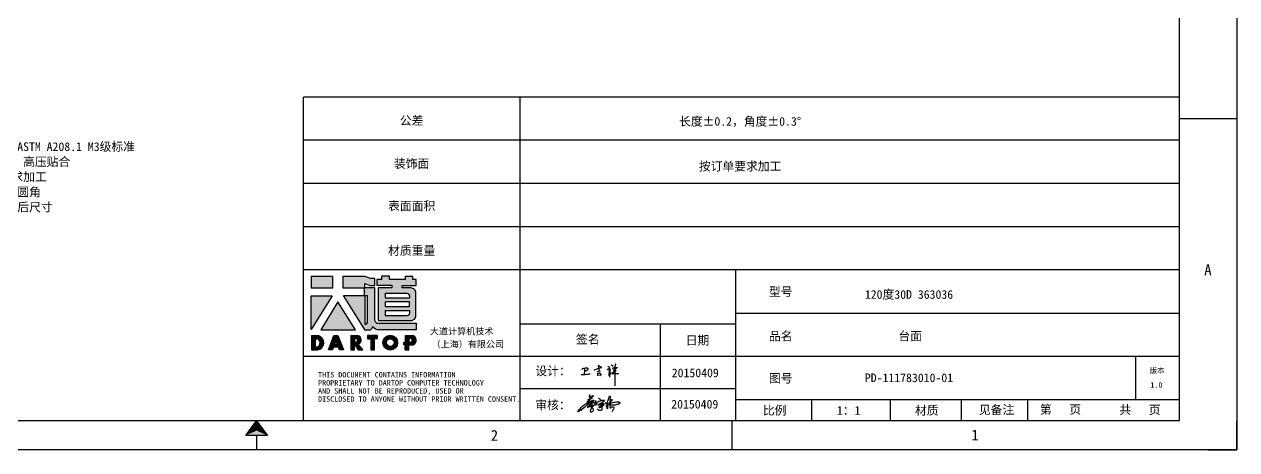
# Model space of a CAD drawing. Header units: inches. Extents: x 777 to 31414, y -57949 to 2393.
# Drawn here: x 26183 to 29386, y -39211 to -38086 of the extents above; entities that cross this region are included whole.
import ezdxf
from ezdxf.enums import TextEntityAlignment as Align

# ---------------------------------------------------------------- set-up
doc = ezdxf.new("R2010")
doc.units = ezdxf.units.IN
doc.header["$LTSCALE"] = 0.605
doc.header["$MEASUREMENT"] = 0
doc.header["$PDMODE"] = 3
doc.header["$PDSIZE"] = 0.25
doc.linetypes.add('DOT', pattern=[0.2, 0.1, -0.1])
doc.layers.get('0').update_dxf_attribs({"linetype": 'CONTINUOUS'})
doc.layers.get('Defpoints').update_dxf_attribs({"linetype": 'CONTINUOUS'})
doc.layers.add('4', color=7, linetype='CONTINUOUS')
doc.layers.add('print', color=30, linetype='CONTINUOUS')
doc.layers.add('dim', color=2, linetype='CONTINUOUS', lineweight=9)
doc.styles.add('Dartop', font='')
doc.styles.add('hzHT', font='simhei.ttf')
doc.styles.get("Standard").update_dxf_attribs({"font": 'txt', "width": 0.7})
doc.styles.get('Dartop').set_extended_font_data('FangSong_GB2312')
doc.dimstyles.new('ISO-25', dxfattribs={"dimtxt": 20, "dimasz": 20, "dimexe": 1.25, "dimexo": 0.625, "dimtad": 1, "dimdec": 1, "dimtxsty": 'Standard', "dimcen": 2.5, "dimadec": 0, "dimazin": 0, "dimtfac": 1, "dimtdec": 1, "dimtmove": 0, "dimatfit": 3, "dimfxl": 0, "dimarcsym": 0})

# ---------------------------------------------------------------- blocks, each defined once
blk = doc.blocks.new('*U150')
at = {"color": 254, "linetype": 'Continuous', "extrusion": (0, 0, -1)}
for points in [[(-17, 0.333), (-16.812, 0.25), (-17, 0.5)], [(-17, 0.333), (-17, 0.5), (-17.188, 0.25)], [(-17, 0.333), (-17.188, 0.25), (-16.812, 0.25)]]:
    blk.add_solid(points, dxfattribs=at)
blk = doc.blocks.new('dadao')
for p, q in [((48, 19.2), (44.9, 10.4)), ((44.9, 10.4), (51.2, 10.4)), ((51.2, 10.4), (48, 19.2))]:
    blk.add_line(p, q)
for points in [[(41.8, 121.6), (41.8, 143.7), (-0.4, 143.7), (-0.4, 121.6), (41.8, 121.6)], [(104.8, 122), (104.8, 130.3), (114.1, 126.3), (124.2, 126.3), (124.2, 139.6), (115.9, 139.6), (105.1, 143.9), (61.5, 143.9)], [(61.7, 144), (61.7, 121.3), (103.9, 121.3)], [(113.4, 38.7), (105.1, 38.7), (63, 106.5), (103.9, 106.5), (103.9, 120.9), (103.9, 121.3)], [(109.7, 53.6), (109.7, 106.2), (104.3, 106.2), (104.3, 50.4), (106.6, 50.4)], [(144.6, 94.4), (144.6, 84.8), (192, 84.8), (192, 94.1), (144.9, 94.1)], [(0, 28), (0, 0), (11.8, 0)], [(0.1, 28), (14, 28)], [(76.8, 28.2), (76.8, 0), (84.1, 0), (84.1, 11.1), (91.6, -0.1), (100.3, -0.1), (91.7, 11.1)], [(76.8, 28.2), (90.6, 28.2)], [(120.2, 45), (119.5, 45), (119.5, 44.6)], [(183.7, 0), (183.7, 9.6), (180.6, 9.6), (180.6, 14.9), (183.8, 14.9), (183.8, 28.1), (196.1, 28.1), (196.5, 28.1)], [(7.1, 21.8), (7.1, 6.1), (12, 6.1)], [(7.1, 21.8), (11.4, 21.8)], [(84, 22.7), (84, 15.3), (87.2, 15.3)], [(84, 22.7), (87.3, 22.7)], [(183.7, 0), (190.9, 0), (190.9, 9.6), (198.8, 9.6)], [(194.9, 22.3), (190.8, 22.3), (190.8, 15), (194.4, 15)]]:
    blk.add_lwpolyline(points)
blk.add_lwpolyline([(137.1, 144.2), (137.1, 137.9), (128.3, 137.9), (128.3, 126.5), (157.3, 126.5), (157.3, 121.5), (130.3, 121.5), (130.3, 57.5), (194.4, 57.5, 0.414214), (204.4, 67.5), (204.4, 111.3, 0.414214), (194.4, 121.3), (177.5, 121.3), (177.5, 126.3), (204.7, 126.3), (204.7, 137.7), (198.2, 137.7), (198.2, 143.9), (183.3, 143.9), (183.3, 138), (153, 138), (153, 144.2), (137.1, 144.2)], format="xyb", close=True)
for points in [[(104.8, 122), (123.4, 122), (123.4, 60, 0.414214), (131.4, 52), (204.8, 52), (204.8, 39.1), (131.7, 39.1)], [(144.3, 110.8), (144.3, 101.8), (192.3, 101.8), (192.3, 105.5, 0.414214), (187.3, 110.5), (144.3, 110.5)], [(144.6, 77), (144.6, 67.5), (187.6, 67.5, 0.414214), (192.6, 72.5), (192.6, 76.4), (144.6, 76.4)]]:
    blk.add_lwpolyline(points, format="xyb")
for points in [[(-0.3, 106.2), (40.4, 106.2), (-0.3, 39.7), (-0.3, 106.2)], [(51.7, 94.1), (18.4, 39.3), (86.2, 39.3)], [(43.8, 28.2), (51.8, 28.2), (62.6, -0.1), (55, -0.1), (53.2, 5), (42.9, 5), (41.1, 0), (33.6, 0)], [(110, 28.1), (110, 21.9), (116, 21.9), (116, -0.1), (123.2, -0.1), (123.2, 22), (129.2, 22), (129.2, 28.1), (110, 28.1)]]:
    blk.add_lwpolyline(points, close=True)
for radius in [14.5, 7.44]:
    blk.add_circle((154.2, 14.2), radius)
for centre, radius, start, end in [((99.2, 60.7), 12.6, 305.6399, 325.969), ((9.6, 14.2), 14.4, 278.6604, 72.3203), ((88.6, 19.4), 8.95, 290.6073, 77.2124), ((111.6, 46.7), 8.19, 282.9811, 347.6627), ((136, 61.7), 22.9, 226.7358, 259.3209), ((195.7, 18.6), 9.51, 288.8959, 85.2442), ((8.5, 13.9), 8.49, 294.2143, 69.7177), ((86.4, 19), 3.8, 282.527, 76.7196), ((193.7, 18.7), 3.8, 280.9891, 72.5513)]:
    blk.add_arc(centre, radius, start, end)
blk = doc.blocks.new('h')
for p, q in [((20773.3, -2331.8), (20775.3, -2338.7)), ((20789.1, -2340.9), (20773.5, -2331.9)), ((20775.3, -2338.7), (20775.6, -2351.2)), ((20775.6, -2351.2), (20775.5, -2357.3)), ((20845.7, -2343.5), (20848.4, -2353)), ((20768.1, -2360.9), (20773, -2359.1)), ((20769.5, -2366.9), (20769.8, -2370.6)), ((20769.8, -2370.6), (20770.9, -2378)), ((20770.9, -2378), (20771.5, -2370.6)), ((20772.4, -2369.3), (20774.9, -2367.8)), ((20773, -2359.1), (20784.1, -2355.2)), ((20782.2, -2369.2), (20780, -2377.1)), ((20780, -2377.1), (20788.3, -2371.3)), ((20780.1, -2366.4), (20780.8, -2366.4)), ((20781.9, -2367.4), (20782.2, -2369.2)), ((20848.9, -2370.3), (20847.9, -2424)), ((20848.4, -2353), (20848.9, -2370.3))]:
    blk.add_line(p, q)
for points in [[(20699.1, -2348.2, -0.029745), (20704.6, -2345.4, -0.046842), (20708.4, -2344.2, -0.00919), (20714.3, -2343, -0.018517), (20717.2, -2342.5, -0.037841), (20720.3, -2342.4, -0.039541), (20723.2, -2342.8, -0.149785), (20726, -2344.3, -0.204935), (20726.9, -2346.6, -0.074872), (20726.5, -2348.3, -0.061615), (20725.6, -2350.3, -0.034204), (20723.8, -2352.6, -0.045776), (20722.3, -2354.1, -0.054985), (20720.4, -2355.3, -0.036348), (20717.3, -2356.5, -0.067752), (20715.7, -2356.8, -0.043553), (20713.2, -2356.7)], [(20755, -2351.9, -0.024077), (20759.9, -2350.1, -0.013147), (20768.7, -2346.5, -0.00522), (20775.4, -2344.1, -0.018517), (20777.3, -2343.4, -0.008274), (20786.3, -2341, -0.039541), (20788.3, -2340.8, -0.079216), (20789.4, -2341, -0.204935)], [(20813.5, -2350.1, 0.007348), (20815.9, -2348.7, 0.008421), (20818, -2347.3, 0.009459), (20819.7, -2346.2, -0.016325), (20820.7, -2345.5, -0.173771), (20821.8, -2345.3, -0.085159), (20823.9, -2346, -0.125883), (20826, -2347.9, -0.160659), (20826.6, -2350.1, -0.010447), (20826.5, -2352.3, -0.008247), (20826.2, -2355.1, -0.002698), (20825.3, -2374, 0.001562), (20823.9, -2383.7, 0.016137)], [(20816.8, -2335, -0.053561), (20819.6, -2336.1, -0.075272), (20821.3, -2337.3, -0.005295), (20822.5, -2338.5, -0.009337), (20823.1, -2339.1, -0.026146), (20823.7, -2339.8, -0.016644), (20824.5, -2340.9)], [(20832.1, -2329.2, -0.053561), (20834.9, -2330.3, -0.075272), (20836.7, -2331.5, -0.005295), (20837.8, -2332.6, -0.009337), (20838.5, -2333.3, -0.026146), (20839, -2334, -0.016644), (20839.8, -2335.1)], [(20836, -2343.7, -0.02797), (20842.1, -2342.6, -0.048868), (20845.6, -2342.2, -0.00919), (20851.1, -2341.4, -0.018517), (20853.9, -2341.1, -0.037841), (20856.7, -2341.2, -0.039541), (20859.4, -2341.6, -0.018282), (20840.6, -2354.7, -0.000937)], [(20847.6, -2340.2, 0.021784), (20849.6, -2335.9, 0.028296), (20850.8, -2332.4, 0.008136), (20851.9, -2328.2, 0.028913), (20852.2, -2327, 0.08193), (20852.1, -2325.9, 0.075058), (20851.7, -2324.7, 0.275043)], [(20696.6, -2372.4, 0.002073), (20710.6, -2371.9, 0.016137), (20719.6, -2371.3, 0.008314), (20736.9, -2369.3)]]:
    blk.add_lwpolyline(points, format="xyb")
for points in [[(20711.3, -2343.5), (20711.3, -2343.5), (20711.5, -2355.8), (20710.7, -2368), (20710.6, -2371.9)], [(20821.5, -2350.6), (20822.4, -2359.2), (20822.2, -2364.9), (20821.7, -2369), (20821.3, -2376.3), (20823.6, -2368.5), (20827.2, -2366.3), (20829.5, -2366.3)], [(20840.6, -2354.7), (20850, -2354.7), (20855, -2354.3), (20845.9, -2361.1), (20840.5, -2364), (20833, -2367.5), (20863.2, -2367.4), (20865.9, -2367.3)]]:
    blk.add_lwpolyline(points)
for centre, radius, start, end in [((20773.7, -2371.2), 2.3, 121.9907, 163.6016), ((20787.5, -2406), 40.3, 100.6183, 108.2482), ((20780.8, -2367.6), 1.15, 9.4675, 90)]:
    blk.add_arc(centre, radius, start, end)
blk = doc.blocks.new('CAIYUQIANG')
for p, q in [((27667.4, -25044.9), (27665.3, -25046.6)), ((27675.7, -25037.4), (27665.9, -25043)), ((27665.9, -25043), (27677.3, -25038.1)), ((27670.6, -25042.2), (27667.4, -25044.9)), ((27670.4, -25028.6), (27669.5, -25034.5)), ((27669.5, -25034.5), (27670.5, -25036.5)), ((27669.7, -25045.8), (27671.3, -25045.2)), ((27670.5, -25036.5), (27674.7, -25033.4)), ((27677.3, -25038.1), (27670.6, -25042.2)), ((27671.3, -25045.2), (27672.1, -25045.7)), ((27673.6, -25046.3), (27677.4, -25044.5)), ((27674.7, -25033.4), (27678, -25031.9)), ((27679.9, -25033), (27675.7, -25037.4)), ((27677.4, -25044.5), (27680, -25043.8)), ((27678, -25031.9), (27679.7, -25031.6)), ((27679.7, -25031.6), (27680.1, -25032.2)), ((27680.1, -25032.2), (27679.9, -25033)), ((27680, -25043.8), (27681.2, -25043.8)), ((27681.2, -25044.7), (27680.6, -25045.9)), ((27681.2, -25043.8), (27681.2, -25044.7)), ((27686.2, -25045.4), (27686.3, -25045)), ((27686.3, -25045), (27686.6, -25045)), ((27686.6, -25045), (27686.7, -25045.1)), ((27686.7, -25045.1), (27686.9, -25049.2)), ((27695.8, -25045.9), (27698.2, -25045)), ((27698.2, -25045), (27699.9, -25044.7)), ((27699.9, -25044.7), (27702.8, -25044)), ((27702.8, -25044), (27704.8, -25043.7)), ((27704.8, -25043.7), (27707, -25043.4)), ((27707, -25043.4), (27708, -25043.4)), ((27708, -25043.4), (27709, -25043.5)), ((27710.1, -25044), (27708, -25045.9)), ((27709, -25043.5), (27709.7, -25043.8)), ((27709.7, -25043.8), (27710.1, -25044)), ((27718.5, -25046), (27720.2, -25040.9)), ((27720.2, -25040.9), (27720.7, -25039.5)), ((27720.7, -25039.5), (27721.2, -25038)), ((27721.2, -25038), (27721.6, -25036.6)), ((27721.6, -25036.6), (27722.4, -25034.9)), ((27722.4, -25034.9), (27723.3, -25033.3)), ((27723.3, -25033.3), (27723.8, -25032.7)), ((27723.8, -25032.7), (27724.4, -25032.7)), ((27724.2, -25041.9), (27724, -25042.9)), ((27724, -25042.9), (27724, -25043.8)), ((27724, -25043.8), (27724.5, -25044.5)), ((27724.7, -25038.7), (27724.2, -25041.9)), ((27724.4, -25032.7), (27724.8, -25033.4)), ((27724.5, -25044.5), (27724.9, -25044.1)), ((27724.9, -25037.3), (27724.7, -25038.7)), ((27724.8, -25033.4), (27725.1, -25034.5)), ((27725.1, -25035.4), (27724.9, -25037.3)), ((27724.9, -25044.1), (27726.2, -25043.2)), ((27725.1, -25034.5), (27725.1, -25035.4)), ((27726.2, -25043.2), (27727.3, -25042.5)), ((27727.3, -25042.5), (27728.7, -25041.6)), ((27728.8, -25044.9), (27727.7, -25045.8)), ((27728.7, -25041.6), (27729.4, -25041.6)), ((27729.8, -25043.2), (27728.8, -25044.9)), ((27729.4, -25041.6), (27729.8, -25042.2)), ((27729.8, -25042.2), (27729.8, -25043.2)), ((27639.2, -25074.1), (27639.8, -25072.4)), ((27640.1, -25074.1), (27639.2, -25074.1)), ((27639.8, -25072.4), (27641, -25070.5)), ((27641.8, -25073.4), (27640.1, -25074.1)), ((27641, -25070.5), (27642.4, -25068.7)), ((27643.4, -25072.1), (27641.8, -25073.4)), ((27642.4, -25068.7), (27644.1, -25066.6)), ((27645.7, -25070.6), (27643.4, -25072.1)), ((27644.1, -25066.6), (27646.1, -25064.4)), ((27649.4, -25068), (27645.7, -25070.6)), ((27646.1, -25064.4), (27648.2, -25062.5)), ((27648.2, -25062.5), (27649.9, -25061)), ((27653.3, -25065.6), (27649.4, -25068)), ((27649.9, -25061), (27651.9, -25059.4)), ((27651.9, -25059.4), (27654.7, -25057.2)), ((27656.6, -25063.3), (27653.3, -25065.6)), ((27654.7, -25057.2), (27656.5, -25055.9)), ((27656.5, -25055.9), (27658.3, -25054.6)), ((27659.8, -25060.4), (27656.6, -25063.3)), ((27658.3, -25054.6), (27659.6, -25053.7)), ((27659.6, -25053.7), (27662.2, -25052.1)), ((27660.6, -25059.8), (27659.8, -25060.4)), ((27663.6, -25056.9), (27660.6, -25059.8)), ((27662.2, -25052.1), (27664.9, -25050.5)), ((27662.9, -25048.8), (27669.7, -25045.8)), ((27663.2, -25048.6), (27662.9, -25048.8)), ((27663.6, -25048.1), (27663.2, -25048.6)), ((27665.3, -25046.6), (27663.6, -25048.1)), ((27666.3, -25053.5), (27663.6, -25056.9)), ((27664.9, -25050.5), (27668.5, -25048.7)), ((27667.5, -25060.4), (27664.9, -25062)), ((27664.9, -25062.9), (27667.7, -25061.6)), ((27664.9, -25062), (27664.9, -25062.9)), ((27668.2, -25051.4), (27666.3, -25053.5)), ((27670.3, -25058.4), (27667.5, -25060.4)), ((27667.7, -25061.6), (27670.5, -25060.2)), ((27670.9, -25048.6), (27668.2, -25051.4)), ((27668.5, -25048.7), (27673.6, -25046.3)), ((27668.6, -25056), (27674.9, -25053.6)), ((27672.1, -25054.2), (27668.6, -25056)), ((27672, -25057.1), (27670.3, -25058.4)), ((27670.5, -25060.2), (27673.3, -25059)), ((27671.5, -25047.3), (27670.9, -25048.6)), ((27671.2, -25051), (27679.4, -25049.8)), ((27674.1, -25050.1), (27671.2, -25051)), ((27672.1, -25046.2), (27671.5, -25047.3)), ((27672.5, -25060.1), (27671.9, -25060.4)), ((27671.9, -25060.4), (27674.3, -25061.5)), ((27673.8, -25055.8), (27672, -25057.1)), ((27672.1, -25045.7), (27672.1, -25046.2)), ((27675.9, -25052.3), (27672.1, -25054.2)), ((27673.8, -25059.6), (27672.5, -25060.1)), ((27672.7, -25072.4), (27673.6, -25068.9)), ((27672.7, -25073.7), (27672.7, -25072.4)), ((27672.9, -25074.4), (27672.7, -25073.7)), ((27673.5, -25075.1), (27672.9, -25074.4)), ((27673.3, -25059), (27675.5, -25058)), ((27674.1, -25075.4), (27673.5, -25075.1)), ((27673.6, -25068.9), (27674.3, -25066.8)), ((27676.2, -25054), (27673.8, -25055.8)), ((27675.2, -25059.1), (27673.8, -25059.6)), ((27676.5, -25048.8), (27674.1, -25050.1)), ((27675, -25075.4), (27674.1, -25075.4)), ((27674.3, -25061.5), (27677.2, -25063.7)), ((27674.3, -25066.8), (27675.3, -25065)), ((27674.9, -25053.6), (27676.8, -25053.2)), ((27676.4, -25074.9), (27675, -25075.4)), ((27677.8, -25058), (27675.2, -25059.1)), ((27675.3, -25065), (27676.4, -25063.4)), ((27675.5, -25058), (27677.9, -25056.9)), ((27678.6, -25051.7), (27675.9, -25052.3)), ((27677.2, -25053.4), (27676.2, -25054)), ((27676.4, -25063.4), (27677.5, -25061.9)), ((27677.2, -25074.4), (27676.4, -25074.9)), ((27679.1, -25047.4), (27676.5, -25048.8)), ((27676.8, -25053.2), (27677.2, -25053.4)), ((27677.2, -25063.7), (27678.8, -25065.4)), ((27678.3, -25073.5), (27677.2, -25074.4)), ((27677.5, -25061.9), (27679.6, -25059.6)), ((27679, -25057.7), (27677.8, -25058)), ((27677.9, -25056.9), (27680, -25056.9)), ((27679.1, -25072.5), (27678.3, -25073.5)), ((27683.3, -25050.5), (27678.6, -25051.7)), ((27678.8, -25065.4), (27679.4, -25066.6)), ((27680, -25057.5), (27679, -25057.7)), ((27680.6, -25045.9), (27679.1, -25047.4)), ((27679.8, -25071), (27679.1, -25072.5)), ((27679.4, -25049.8), (27681.5, -25049.6)), ((27679.4, -25066.6), (27679.9, -25067.9)), ((27679.6, -25059.6), (27680.6, -25058.4)), ((27680, -25070), (27679.8, -25071)), ((27679.9, -25067.9), (27680, -25069)), ((27680, -25056.9), (27680.5, -25057.1)), ((27680.5, -25057.1), (27680, -25057.5)), ((27680, -25069), (27680, -25070)), ((27680.6, -25058.4), (27681.3, -25057.6)), ((27681.3, -25057.6), (27682.9, -25055.7)), ((27681.5, -25049.6), (27682.7, -25049.7)), ((27682.7, -25049.7), (27683.3, -25050.5)), ((27682.9, -25055.7), (27683.9, -25054.7)), ((27683.9, -25054.7), (27684.6, -25054)), ((27684.6, -25054), (27685.6, -25053.1)), ((27685.6, -25053.1), (27686, -25048.7)), ((27686, -25048.7), (27686.1, -25046.8)), ((27686.1, -25046.8), (27686.2, -25045.4)), ((27686.9, -25049.2), (27686.9, -25051.7)), ((27686.9, -25051.7), (27686.9, -25054.8)), ((27686.9, -25054.8), (27686.9, -25055.8)), ((27686.9, -25055.8), (27687, -25056.5)), ((27687, -25056.5), (27687.2, -25056.9)), ((27687.2, -25056.9), (27687.5, -25056.9)), ((27687.5, -25056.9), (27687.8, -25056.5)), ((27687.8, -25056.5), (27688, -25055.9)), ((27688, -25055.9), (27688.6, -25054.6)), ((27688.6, -25054.6), (27689.1, -25053.3)), ((27689.1, -25053.3), (27689.5, -25052.1)), ((27689.5, -25052.1), (27690.2, -25050.1)), ((27690.2, -25050.1), (27690.5, -25049.4)), ((27690.5, -25049.4), (27691.2, -25048.7)), ((27691, -25067.9), (27690.7, -25067.5)), ((27691.8, -25068.5), (27691, -25067.9)), ((27691.2, -25048.7), (27693.8, -25046.9)), ((27692.9, -25069.4), (27691.8, -25068.5)), ((27692.5, -25055.7), (27691.9, -25055.8)), ((27691.9, -25055.8), (27691.9, -25056.2)), ((27691.9, -25056.2), (27693.4, -25056.2)), ((27693.9, -25055.2), (27692.5, -25055.7)), ((27694, -25070.3), (27692.9, -25069.4)), ((27693.4, -25056.2), (27695.2, -25055.9)), ((27693.8, -25046.9), (27694.7, -25046.4)), ((27697.3, -25053.7), (27693.9, -25055.2)), ((27695.5, -25070.9), (27694, -25070.3)), ((27694.7, -25046.4), (27695.8, -25045.9)), ((27695.5, -25062.1), (27695, -25062.5)), ((27695, -25062.5), (27695, -25062.8)), ((27695, -25062.8), (27695.4, -25063)), ((27695.2, -25055.9), (27696.4, -25055.5)), ((27695.4, -25063), (27696.6, -25063)), ((27696.5, -25061.2), (27695.5, -25062.1)), ((27697.1, -25071.4), (27695.5, -25070.9)), ((27696.4, -25055.5), (27698.6, -25054.5)), ((27698, -25059.9), (27696.5, -25061.2)), ((27696.6, -25063), (27698.7, -25062.4)), ((27699, -25071.4), (27697.1, -25071.4)), ((27700.1, -25052.2), (27697.3, -25053.7)), ((27700.7, -25057.4), (27698, -25059.9)), ((27698.6, -25054.5), (27700.1, -25053.8)), ((27698.7, -25062.4), (27701.9, -25060.7)), ((27700.5, -25071.4), (27699, -25071.4)), ((27703.1, -25050.1), (27700.1, -25052.2)), ((27700.1, -25053.8), (27701.4, -25053.2)), ((27701.7, -25070.7), (27700.5, -25071.4)), ((27703.2, -25055.4), (27700.7, -25057.4)), ((27701.4, -25053.2), (27703, -25052.5)), ((27702.4, -25068.8), (27701.7, -25070.7)), ((27701.9, -25060.7), (27705, -25058.6)), ((27702.9, -25065), (27702.4, -25068.8)), ((27703, -25063.9), (27702.9, -25065)), ((27703, -25052.5), (27704.6, -25051.8)), ((27703.4, -25059.2), (27703, -25063.9)), ((27705.3, -25048.2), (27703.1, -25050.1)), ((27705.1, -25053.8), (27703.2, -25055.4)), ((27703.5, -25058.1), (27703.4, -25059.2)), ((27703.9, -25057), (27703.5, -25058.1)), ((27704.3, -25056.3), (27703.9, -25057)), ((27704.9, -25055.3), (27704.3, -25056.3)), ((27704.6, -25051.8), (27705.9, -25051.1)), ((27705.1, -25055), (27704.9, -25055.3)), ((27705, -25058.6), (27706.4, -25057.7)), ((27706, -25052.8), (27705.1, -25053.8)), ((27706.3, -25055), (27705.1, -25055)), ((27708, -25045.9), (27705.3, -25048.2)), ((27705.9, -25051.1), (27706.4, -25051.1)), ((27706.6, -25051.6), (27706, -25052.8)), ((27706.8, -25055.3), (27706.3, -25055)), ((27706.4, -25051.1), (27706.6, -25051.6)), ((27706.4, -25057.7), (27707.4, -25057)), ((27707.5, -25055.8), (27706.8, -25055.3)), ((27707.4, -25057), (27707.8, -25056.8)), ((27707.8, -25056.8), (27707.5, -25055.8)), ((27710, -25054.2), (27711.2, -25052.7)), ((27711.2, -25052.7), (27712.6, -25051.4)), ((27712.6, -25051.4), (27713.4, -25050.9)), ((27713.4, -25050.9), (27714.2, -25050.8)), ((27713.7, -25060.6), (27714.5, -25059.1)), ((27714, -25059.3), (27713.7, -25060.1)), ((27713.7, -25060.1), (27713.7, -25060.6)), ((27714.3, -25058.6), (27714, -25059.3)), ((27714.2, -25050.8), (27715, -25050.8)), ((27715, -25056.9), (27714.3, -25058.6)), ((27714.5, -25059.1), (27715.1, -25058.3)), ((27715, -25050.8), (27715.4, -25050.8)), ((27715.5, -25055.4), (27715, -25056.9)), ((27715.1, -25058.3), (27715.6, -25057.9)), ((27715.4, -25050.8), (27715.6, -25051)), ((27715.9, -25053.9), (27715.5, -25055.4)), ((27715.6, -25051), (27715.8, -25051.2)), ((27715.6, -25057.9), (27716.2, -25057.8)), ((27715.8, -25051.2), (27715.9, -25051.2)), ((27715.9, -25051.2), (27716, -25051.4)), ((27716, -25053.3), (27715.9, -25053.9)), ((27716, -25051.4), (27716, -25051.4)), ((27716, -25051.4), (27716, -25051.5)), ((27716, -25051.5), (27716.1, -25051.6)), ((27716.1, -25052.4), (27716, -25053.3)), ((27716.1, -25051.6), (27716.1, -25051.8)), ((27716.1, -25051.8), (27716.1, -25052.4)), ((27716.2, -25057.8), (27716.9, -25057.9)), ((27716.6, -25063.7), (27716.8, -25062.6)), ((27716.6, -25064.9), (27716.6, -25063.7)), ((27717, -25065.4), (27716.6, -25064.9)), ((27716.8, -25062.6), (27717, -25060.1)), ((27716.9, -25057.9), (27717.2, -25058.1)), ((27717, -25060.1), (27717.1, -25058.6)), ((27718.3, -25066.4), (27717, -25065.4)), ((27717.1, -25058.6), (27717.2, -25057.5)), ((27717.2, -25057.5), (27717.7, -25052.4)), ((27717.2, -25058.1), (27717.6, -25058.7)), ((27717.6, -25058.7), (27717.6, -25060.8)), ((27717.6, -25060.8), (27717.6, -25062.5)), ((27717.6, -25062.5), (27717.7, -25064.3)), ((27717.7, -25050), (27718.5, -25046)), ((27717.7, -25052.4), (27717.7, -25050)), ((27717.7, -25064.3), (27717.7, -25065.5)), ((27717.7, -25065.5), (27718.3, -25066.4)), ((27719, -25056.7), (27720.6, -25055.2)), ((27719, -25056.7), (27720.6, -25055.4)), ((27720.6, -25055.4), (27719, -25056.7)), ((27719.4, -25056.1), (27719, -25056.7)), ((27720.3, -25054.8), (27719.4, -25056.1)), ((27721, -25053.7), (27720.3, -25054.8)), ((27720.6, -25055.2), (27721.9, -25054.1)), ((27722.6, -25051.2), (27721, -25053.7)), ((27721.8, -25052.4), (27722.1, -25051.2)), ((27721.9, -25054.1), (27721.8, -25052.4)), ((27721.9, -25054.1), (27723.5, -25052.8)), ((27722.2, -25054.5), (27721.9, -25054.1)), ((27722.1, -25051.2), (27722.6, -25049.3)), ((27723.2, -25055.7), (27722.2, -25054.5)), ((27722.6, -25049.3), (27723.4, -25048.2)), ((27723.9, -25049.1), (27722.6, -25051.2)), ((27725.1, -25056.1), (27723.2, -25055.7)), ((27723.4, -25048.2), (27724, -25048.2)), ((27723.5, -25052.8), (27725.7, -25051.8)), ((27724.9, -25047.9), (27723.9, -25049.1)), ((27724, -25048.2), (27725, -25049.3)), ((27724.3, -25057.3), (27724.1, -25059.8)), ((27724.1, -25059.8), (27724.2, -25062.5)), ((27724.2, -25062.5), (27724.5, -25063.9)), ((27724.8, -25054.3), (27724.3, -25057.3)), ((27724.3, -25057.3), (27724.3, -25057.3)), ((27724.5, -25063.9), (27726.1, -25063.8)), ((27726, -25051.7), (27724.6, -25052.3)), ((27724.6, -25052.3), (27724.8, -25054.3)), ((27726.1, -25047), (27724.9, -25047.9)), ((27725, -25049.3), (27726, -25051.7)), ((27728.6, -25056.9), (27725.1, -25056.1)), ((27725.7, -25051.8), (27728.1, -25050.8)), ((27727.7, -25045.8), (27726.1, -25047)), ((27726.1, -25063.8), (27727.2, -25062.4)), ((27727.2, -25062.4), (27728.7, -25061.7)), ((27728.1, -25050.8), (27730.4, -25049.9)), ((27731.5, -25056.9), (27728.6, -25056.9)), ((27728.7, -25061.7), (27730.6, -25061.7)), ((27729.9, -25073.7), (27728.8, -25073.7)), ((27730.7, -25072), (27729.9, -25073.7)), ((27730.4, -25049.9), (27734.3, -25049)), ((27730.6, -25061.7), (27732.5, -25061.7)), ((27732.4, -25068.5), (27730.7, -25072)), ((27734.6, -25056.9), (27731.5, -25056.9)), ((27733.1, -25067), (27732.4, -25068.5)), ((27732.5, -25061.7), (27734, -25062.9)), ((27734, -25064.2), (27733.1, -25067)), ((27734, -25062.9), (27734, -25064.2)), ((27734.3, -25049), (27736.4, -25048.5)), ((27736.4, -25056.9), (27734.6, -25056.9)), ((27736.4, -25048.5), (27738, -25048.5)), ((27737.5, -25056.9), (27736.4, -25056.9)), ((27739.9, -25056.2), (27737.5, -25056.9)), ((27738, -25048.5), (27741.4, -25048.2)), ((27742.8, -25055.5), (27739.9, -25056.2)), ((27741.4, -25048.2), (27743.3, -25048.1)), ((27745.3, -25054.8), (27742.8, -25055.5)), ((27743.3, -25048.1), (27745.9, -25048.1)), ((27747, -25053.9), (27745.3, -25054.8)), ((27745.9, -25048.1), (27747.9, -25048.3)), ((27749, -25052.8), (27747, -25053.9)), ((27747.9, -25048.3), (27749.6, -25048.7)), ((27749.8, -25051.7), (27749, -25052.8)), ((27749.6, -25048.7), (27750.5, -25049.8)), ((27750.6, -25050.8), (27749.8, -25051.7)), ((27750.5, -25049.8), (27750.6, -25050.8))]:
    blk.add_line(p, q)
blk.add_lwpolyline([(27694.2, -25038.4, -0.053561), (27695.8, -25039, -0.075272), (27696.8, -25039.7, -0.005295), (27697.5, -25040.4, -0.009337), (27697.9, -25040.8, -0.026146), (27698.2, -25041.2, -0.016644), (27698.7, -25041.9)], format="xyb")
blk = doc.blocks.new('*D167')
at = {"layer": 'Defpoints', "color": 0}
for p in [(27399, -37635.2), (27378.7, -39159.1)]:
    blk.add_point(p, dxfattribs=at)
at = {"layer": 'dim', "color": 0, "lineweight": -2}
blk.add_line((27396.6, -37809.4), (27398.7, -37655.2), dxfattribs=at)
at = {"layer": 'dim', "color": 0}
blk.add_solid([(27395.4, -37655.2), (27402, -37655.3), (27399, -37635.2)], dxfattribs=at)
at = {"layer": 'dim', "color": 0, "insert": (27386.9, -37742.2), "char_height": 20, "attachment_point": 5, "rotation": 89.2371}
blk.add_mtext('R1524 [R60]', dxfattribs=at)

msp = doc.modelspace()

# ---------------------------------------------------------------- hatches: boundary and pattern name
for points in [[(26997.94, -38752.93), (26940.99, -38752.93), (26940.99, -38782.68), (26997.94, -38782.68)], [(26996.11, -38803.5), (26941.14, -38803.5), (26941.14, -38893.25)], [(27011.34, -38819.79), (26966.41, -38893.85), (27057.91, -38893.85)], [(27116.01, -38909), (27090, -38909), (27090, -38917.25), (27098.12, -38917.25), (27098.12, -38946.98), (27107.83, -38946.98), (27107.83, -38917.23), (27116.01, -38917.23)]]:
    msp.add_hatch(color=0).paths.add_polyline_path(points)
h = msp.add_hatch(color=0)
h.paths.add_polyline_path([(27083.06, -38771.01), (27095.63, -38776.44), (27109.22, -38776.44), (27109.22, -38758.45), (27098, -38758.45), (27083.39, -38752.68), (27024.85, -38752.68), (27024.85, -38783.1), (27081.81, -38783.1), (27081.81, -38783.72), (27081.81, -38803.16), (27026.58, -38803.16), (27083.39, -38894.59), (27094.64, -38894.59, 0.2793748), (27102.85, -38886.61), (27102.85, -38886.19), (27103.85, -38886.19, 0.1431454), (27119.33, -38894.07), (27218.06, -38894.07), (27218.06, -38876.73), (27118.91, -38876.73, -0.4142136), (27108.11, -38865.93), (27108.11, -38782.14), (27083.06, -38782.14)])
h.paths.add_polyline_path([(27082.39, -38803.55), (27089.63, -38803.55), (27089.63, -38874.51, -0.0889357), (27085.43, -38878.83), (27082.36, -38878.83)], flags=16)
h = msp.add_hatch(color=0)
h.paths.add_polyline_path([(27217.89, -38760.97), (27209.1, -38760.97), (27209.1, -38752.62), (27189.03, -38752.62), (27189.03, -38760.55), (27148.04, -38760.55), (27148.04, -38752.2), (27126.57, -38752.2), (27126.57, -38760.71), (27114.71, -38760.71), (27114.71, -38776.11), (27153.85, -38776.11), (27153.85, -38782.93), (27117.38, -38782.93), (27117.38, -38869.18), (27203.97, -38869.18, 0.4142136), (27217.47, -38855.69), (27217.47, -38796.61, 0.4142136), (27203.97, -38783.12), (27181.08, -38783.12), (27181.08, -38776.43), (27217.89, -38776.43)])
h.paths.add_polyline_path([(27194.41, -38797.74, -0.4142136), (27201.15, -38804.49), (27201.15, -38809.44), (27136.32, -38809.44), (27136.32, -38797.74)], flags=16)
h.paths.add_polyline_path([(27200.74, -38819.88), (27200.74, -38832.42), (27136.74, -38832.42), (27136.74, -38819.88)], flags=16)
h.paths.add_polyline_path([(27201.57, -38843.7), (27201.57, -38849.07, -0.4142136), (27194.82, -38855.82), (27136.74, -38855.82), (27136.74, -38843.7)], flags=16)
h = msp.add_hatch(color=0)
h.paths.add_polyline_path([(26960.4, -38909.14), (26941.54, -38909.14), (26941.54, -38946.87), (26957.42, -38946.87, 0.7930159)])
h.paths.add_polyline_path([(26957.7, -38938.61), (26951.11, -38938.61), (26951.11, -38917.4), (26956.98, -38917.4, -0.6713609)], flags=16)
h = msp.add_hatch(color=0)
h.paths.add_polyline_path([(27011.49, -38908.83), (27000.72, -38908.83), (26986.88, -38946.91), (26997.08, -38946.91), (26999.48, -38940.16), (27013.29, -38940.16), (27015.74, -38946.99), (27026.01, -38946.99)])
h.paths.add_polyline_path([(27010.65, -38932.89), (27002.09, -38932.89), (27006.29, -38920.92)], flags=16)
h = msp.add_hatch(color=0)
h.paths.add_polyline_path([(27063.8, -38908.85), (27045.25, -38908.85), (27045.25, -38946.93), (27055.05, -38946.93), (27055.05, -38931.83), (27065.13, -38947.07), (27076.97, -38947.07), (27065.38, -38931.93, 0.7440549)])
h.paths.add_polyline_path([(27054.96, -38926.2), (27054.96, -38916.2), (27059.34, -38916.2, -0.796809), (27059.28, -38926.2)], flags=16)
h = msp.add_hatch(color=0)
h.paths.add_polyline_path([(27130.14, -38927.75, 1), (27169.24, -38927.75, 1)])
h.paths.add_polyline_path([(27159.73, -38927.75, -1), (27139.65, -38927.75, -1)], flags=16)
h = msp.add_hatch(color=0)
h.paths.add_polyline_path([(27206.74, -38908.94), (27206.18, -38908.94), (27189.64, -38908.94), (27189.64, -38926.71), (27185.26, -38926.71), (27185.26, -38933.93), (27189.57, -38933.93), (27189.57, -38946.86), (27199.22, -38946.86), (27199.22, -38933.88), (27209.83, -38933.88, 0.8123038)])
h.paths.add_polyline_path([(27199.08, -38926.66), (27199.08, -38916.73), (27204.57, -38916.73, -0.7782134), (27204.01, -38926.66)], flags=16)

# ---------------------------------------------------------------- linework, layer by layer
at = {"color": 0}
for p, q in [((29233.41, -35936.93), (29233.41, -39135)), ((26920.52, -39135), (26920.52, -38278.38)), ((29233.41, -38278.38), (26920.52, -38278.38)), ((27491.61, -38278.38), (27491.61, -39135)), ((29385.7, -38335.48), (29233.41, -38335.48)), ((29233.41, -38392.59), (26920.52, -38392.59)), ((29233.41, -38506.81), (26920.52, -38506.81)), ((29233.41, -38621.03), (26920.52, -38621.03)), ((29233.41, -38735.24), (26920.52, -38735.24)), ((28062.69, -39135), (28062.69, -38735.24)), ((27491.61, -38878.01), (28062.69, -38878.01)), ((27862.81, -38878.01), (27862.81, -39135)), ((28062.69, -38849.46), (29233.41, -38849.46)), ((26920.52, -38963.68), (27491.61, -38963.68)), ((27491.61, -38963.68), (29233.41, -38963.68)), ((29119.19, -39077.89), (29119.19, -38963.68)), ((27491.61, -39049.34), (28062.69, -39049.34)), ((28062.69, -39077.89), (29233.41, -39077.89)), ((28263.61, -39135), (28263.61, -39077.89)), ((28470.67, -39135), (28470.67, -39077.89)), ((28658.91, -39135), (28658.91, -39077.89)), ((28833.65, -39135), (28833.65, -39077.89)), ((29233.41, -39135), (24700.61, -39135)), ((28053.17, -39211.15), (28053.17, -39135)), ((29385.7, -39211.15), (29385.7, -39135)), ((26796.79, -39173.07), (26796.79, -39211.15)), ((29309.55, -39211.15), (29385.7, -39211.15))]:
    msp.add_line(p, q, dxfattribs=at)
at = {"color": 0, "linetype": 'DOT'}
for p, q in [((29385.7, -35936.93), (29385.7, -39135)), ((29309.55, -39211.15), (24548.32, -39211.15))]:
    msp.add_line(p, q, dxfattribs=at)
at = {"color": 0}
msp.add_lwpolyline([(26796.79, -39135), (26825.34, -39173.07), (26768.23, -39173.07), (26796.79, -39135)], close=True, dxfattribs=at)
msp.add_arc((27651.58, -39094.93), 12.07, 281.07698, 291.21263)
at = {"layer": 'print'}
msp.add_lwpolyline([(24548.32, -35860.79), (29385.7, -35860.79), (29385.7, -39211.15), (24548.32, -39211.15)], close=True, dxfattribs=at)

# ---------------------------------------------------------------- block references
at = {"color": 0}
for name, p, xscale, yscale, zscale in [('dadao', (26941.54, -38946.87), 1.349832906196347, 1.349832906196347, 1.349832906196347), ('h', (15532.03, -37622.53), 0.585704211006083, 0.585704211006083, 0.585704211006083)]:
    msp.add_blockref(name, p, dxfattribs=dict(at, xscale=xscale, yscale=yscale, zscale=zscale))
msp.add_blockref('CAIYUQIANG', (5.98, -14036.28))
at = {"color": 0, "linetype": 'Continuous', "xscale": 152.2888407109637, "yscale": 152.2888407109637, "zscale": 152.2888407109637}
msp.add_blockref('*U150', (24207.88, -39211.15), dxfattribs=at)

# ---------------------------------------------------------------- texts
at = {"color": 0}
for s, height, style, p in [('公差', 22.843, 'hzHT', (27206.31, -38340.5)), ('长度%%P0.2，角度%%P0.3%%D', 22.8433, 'hzHT', (28073.87, -38342.56)), ('1.材料：28.5mm刨花板，要求达到ASTM A208.1 M3级标准', 22.8433, 'hzHT', (26086.48, -38409.36)), ('2.装饰面：h335防火板，厚0.8mm，高压贴合           ', 22.8433, 'hzHT', (26086.48, -38449.36)), ('装饰面', 22.843, 'hzHT', (27206.31, -38454.37)), ('按订单要求加工', 22.843, 'hzHT', (28073.87, -38461.34)), ('3.T型外圆角装饰边条，按订单要求加工               ', 22.8433, 'hzHT', (26086.48, -38489.36)), ('4.2mm装饰边条处不需要装饰T型外圆角                ', 22.8433, 'hzHT', (26086.48, -38529.36)), ('5.所有尺寸均为装饰边条和外圆角后尺寸              ', 22.8433, 'hzHT', (26086.48, -38569.36)), ('表面面积', 22.843, 'hzHT', (27206.31, -38566.04)), ('材质重量', 22.843, 'hzHT', (27206.31, -38684.29)), ('A', 28.55, 'Dartop', (29309.55, -38735.24)), ('型号', 22.843, 'hzHT', (28181.21, -38793.35)), ('120度30D 363036', 22.8433, 'hzHT', (28519.96, -38800.35)), ('签名', 22.843, 'hzHT', (27671.46, -38918.99)), ('日期', 22.843, 'hzHT', (27961.32, -38921.8)), ('品名', 22.843, 'hzHT', (28181.21, -38910.62)), ('台面', 22.843, 'hzHT', (28523.15, -38910.62)), ('20150409', 22.843, 'hzHT', (27955.46, -39007.68)), ('图号', 22.843, 'hzHT', (28181.21, -39022.27)), ('版本', 14.277, 'hzHT', (29175.2, -39001.58)), ('PD-111783010-01', 22.8433, 'hzHT', (28519.96, -39020.78)), ('1.0', 14.277, 'Dartop', (29173.48, -39039.73)), ('20150409', 22.843, 'hzHT', (27954.09, -39090.56)), ('比例', 22.843, 'hzHT', (28165.28, -39107.04)), ('1：1', 22.843, 'hzHT', (28360.56, -39107.04)), ('材质', 22.843, 'hzHT', (28566.9, -39107.04)), ('见备注', 22.843, 'hzHT', (28751.43, -39105.37)), ('第   页', 22.843, 'hzHT', (28920.27, -39104.67)), ('共   页', 22.843, 'hzHT', (29130.11, -39105.5)), ('2', 28.55, 'Dartop', (27424.98, -39173.07)), ('1', 28.55, 'Dartop', (28694.38, -39172.17))]:
    msp.add_text(s, height=height, dxfattribs=dict(at, style=style)).set_placement(p, align=Align.MIDDLE_CENTER)
at = {"color": 0, "style": 'hzHT'}
for s, height, p in [('THIS DOCUMENT CONTAINS INFORMATION', 14.2771, (26959.07, -39019.78)), ('设计：', 22.843, (27533.08, -39014.16)), ('PROPRIETARY TO DARTOP COMPUTER TECHNOLOGY', 14.2771, (26959.07, -39041.2)), ('AND SHALL NOT BE REPRODUCED, USED OR', 14.2771, (26959.07, -39062.61)), ('DISCLOSED TO ANYONE WITHOUT PRIOR WRITTEN CONSENT.', 14.2771, (26959.07, -39084.03)), ('审核：', 22.843, (27532.74, -39104.11))]:
    msp.add_text(s, height=height, dxfattribs=at).set_placement(p)
at = {"layer": '4', "color": 0, "style": 'hzHT'}
for s, p in [('大道计算机技术', (27254.36, -38906.38)), ('（上海）有限公司', (27258.67, -38940.53))]:
    msp.add_text(s, height=17.132, dxfattribs=at).set_placement(p)

# ---------------------------------------------------------------- dimensions: what is measured, and where the dimension line sits
at = {"layer": 'dim'}
dim = msp.add_radius_dim(center=(27378.68, -39159.08), mpoint=(27398.97, -37635.21), dimstyle='ISO-25', override={"dimadec": 1}, dxfattribs=at)
dim.commit()
dim.dimension.update_dxf_attribs({"geometry": '*D167', "text_midpoint": (27397.54, -37742.33), "dimtype": 164})

doc.saveas('drawing.dxf')
